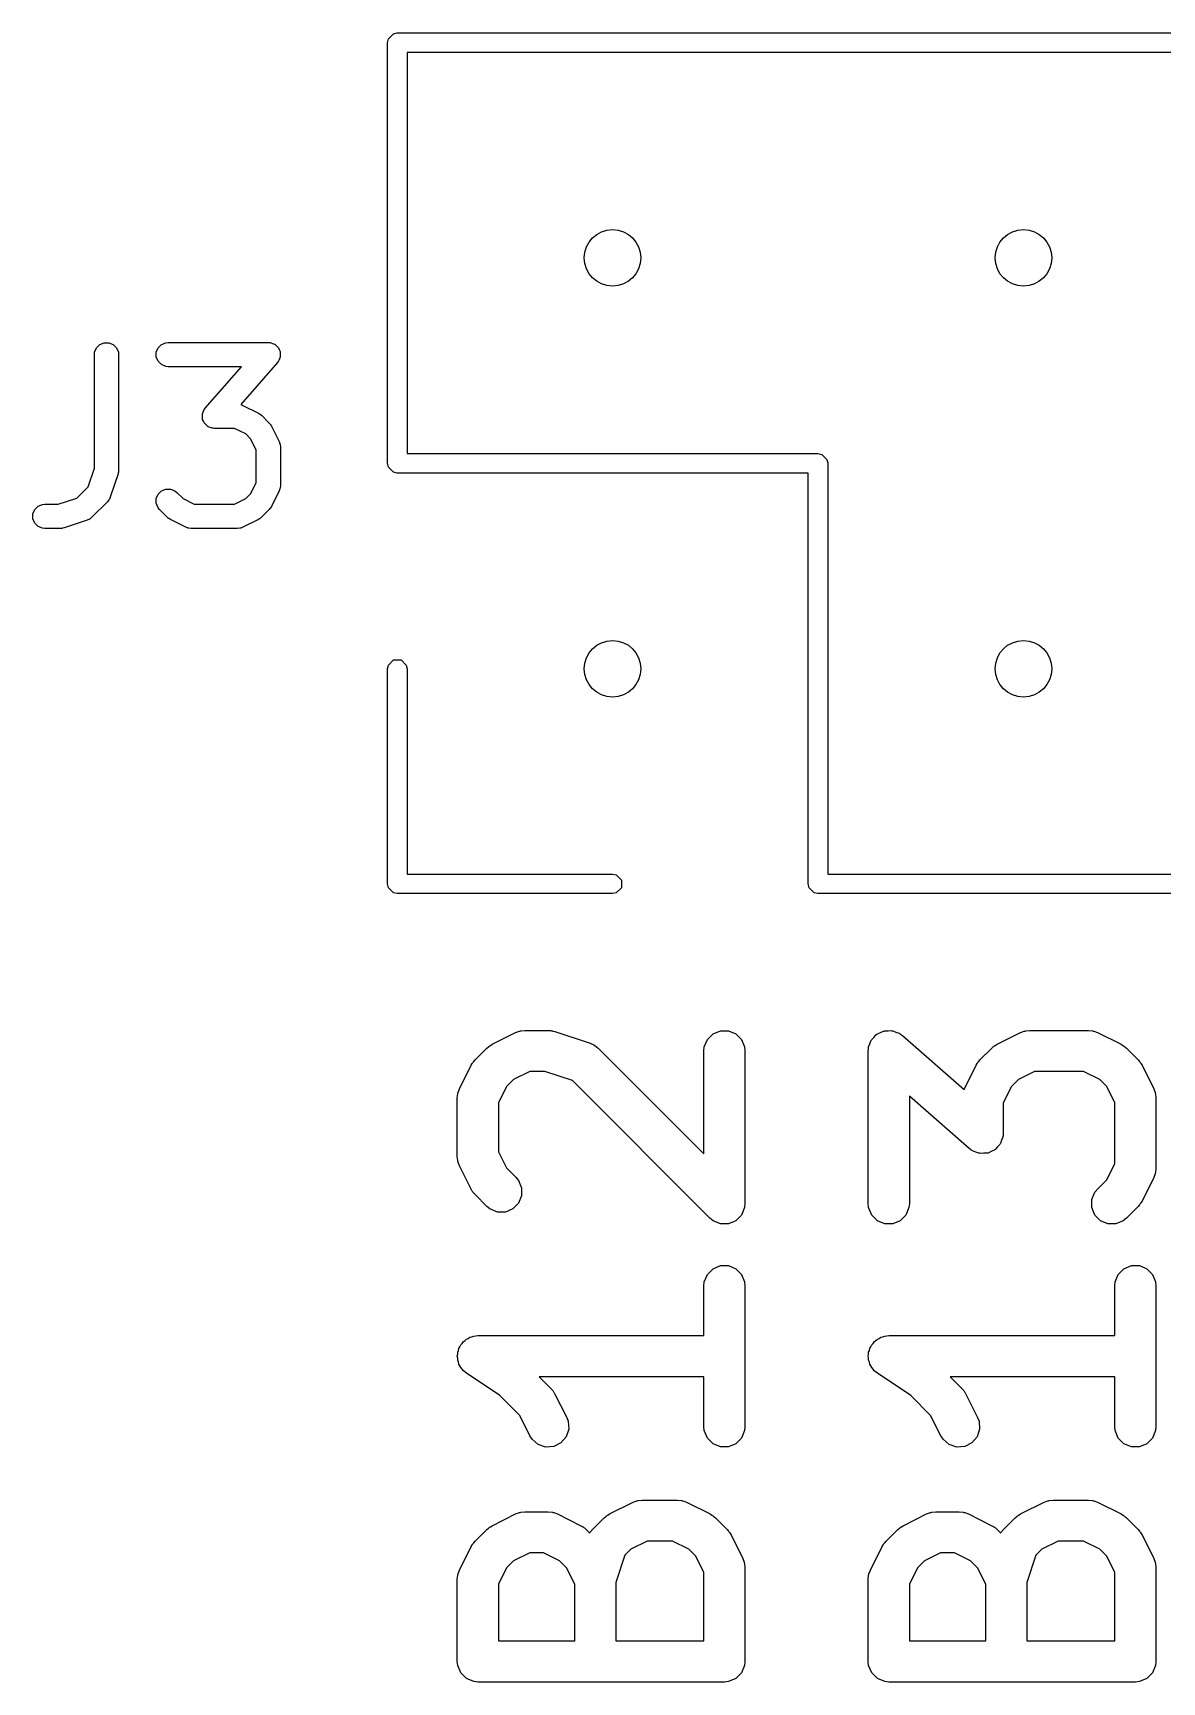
# Model space of a CAD drawing. Extents: x 0.05 to 1.97, y 0.05 to 3.57.
# Drawn here: x 0.109 to 0.3837, y 2.5534 to 2.9547 of the extents above; entities that cross this region are included whole.
import ezdxf

# ---------------------------------------------------------------- set-up
doc = ezdxf.new("R2010")
doc.units = 0
doc.header["$MEASUREMENT"] = 0
doc.layers.add('BLACK', color=7, linetype='CONTINUOUS')

msp = doc.modelspace()

# ---------------------------------------------------------------- linework, layer by layer
at = {"layer": 'BLACK', "linetype": 'CONTINUOUS'}
for p, q in [((0.19546, 2.95327), (0.19673, 2.95454)), ((0.19673, 2.95454), (0.19764, 2.95472)), ((0.19764, 2.95472), (1.80236, 2.95472)), ((0.19528, 2.95236), (0.19546, 2.95327)), ((0.19528, 2.85), (0.19528, 2.95236)), ((0.2, 2.95), (0.2, 2.85236)), ((1.8, 2.95), (0.2, 2.95)), ((0.12398, 2.87704), (0.12442, 2.8781)), ((0.12442, 2.8781), (0.12524, 2.87892)), ((0.12524, 2.87892), (0.1263, 2.87936)), ((0.1263, 2.87936), (0.12745, 2.87936)), ((0.12745, 2.87936), (0.12852, 2.87892)), ((0.12852, 2.87892), (0.12933, 2.8781)), ((0.12933, 2.8781), (0.12977, 2.87704)), ((0.13898, 2.87704), (0.13942, 2.8781)), ((0.13942, 2.8781), (0.14023, 2.87892)), ((0.14023, 2.87892), (0.1413, 2.87936)), ((0.1413, 2.87936), (0.14187, 2.87942)), ((0.14187, 2.87942), (0.16625, 2.87942)), ((0.16625, 2.87942), (0.16655, 2.87939)), ((0.16655, 2.87939), (0.16663, 2.87939)), ((0.16663, 2.87939), (0.16668, 2.87937)), ((0.16668, 2.87937), (0.16682, 2.87936)), ((0.16682, 2.87936), (0.16727, 2.87918)), ((0.16727, 2.87918), (0.16772, 2.87902)), ((0.16772, 2.87902), (0.1678, 2.87896)), ((0.1678, 2.87896), (0.16789, 2.87892)), ((0.16789, 2.87892), (0.16823, 2.87858)), ((0.16823, 2.87858), (0.16859, 2.87826)), ((0.16859, 2.87826), (0.16863, 2.87817)), ((0.16863, 2.87817), (0.1687, 2.8781)), ((0.1687, 2.8781), (0.16889, 2.87766)), ((0.16889, 2.87766), (0.1691, 2.87723)), ((0.12392, 2.87646), (0.12398, 2.87704)), ((0.12392, 2.84882), (0.12392, 2.87646)), ((0.12977, 2.87704), (0.12983, 2.87646)), ((0.12983, 2.87646), (0.12983, 2.84834)), ((0.13898, 2.87589), (0.13898, 2.87704)), ((0.13942, 2.87482), (0.13898, 2.87589)), ((0.14023, 2.87401), (0.13942, 2.87482)), ((0.1413, 2.87357), (0.14023, 2.87401)), ((0.14187, 2.87351), (0.1413, 2.87357)), ((0.15974, 2.87351), (0.14187, 2.87351)), ((0.1509, 2.86341), (0.15974, 2.87351)), ((0.16847, 2.87452), (0.15954, 2.86431)), ((0.16865, 2.87477), (0.16847, 2.87452)), ((0.1687, 2.87482), (0.16865, 2.87477)), ((0.16872, 2.87488), (0.1687, 2.87482)), ((0.16881, 2.87499), (0.16872, 2.87488)), ((0.16896, 2.87544), (0.16881, 2.87499)), ((0.16914, 2.87589), (0.16896, 2.87544)), ((0.1691, 2.87723), (0.1691, 2.87713)), ((0.1691, 2.87713), (0.16914, 2.87704)), ((0.16914, 2.87704), (0.16914, 2.87656)), ((0.16914, 2.87656), (0.16917, 2.87608)), ((0.16917, 2.87608), (0.16914, 2.87599)), ((0.16914, 2.87599), (0.16914, 2.87589)), ((0.1502, 2.86185), (0.15023, 2.86194)), ((0.15023, 2.86137), (0.1502, 2.86185)), ((0.15023, 2.86204), (0.15041, 2.86248)), ((0.15023, 2.86194), (0.15023, 2.86204)), ((0.15023, 2.86089), (0.15023, 2.86137)), ((0.15041, 2.86248), (0.15056, 2.86294)), ((0.15056, 2.86294), (0.15065, 2.86305)), ((0.15065, 2.86305), (0.15067, 2.86311)), ((0.15067, 2.86311), (0.15072, 2.86316)), ((0.15072, 2.86316), (0.1509, 2.86341)), ((0.15954, 2.86431), (0.16007, 2.86411)), ((0.16007, 2.86411), (0.16382, 2.86223)), ((0.16382, 2.86223), (0.16407, 2.86208)), ((0.16407, 2.86208), (0.16414, 2.86205)), ((0.16414, 2.86205), (0.16422, 2.86198)), ((0.16422, 2.86198), (0.16431, 2.86192)), ((0.16431, 2.86192), (0.16436, 2.86186)), ((0.16436, 2.86186), (0.16459, 2.86168)), ((0.16459, 2.86168), (0.16646, 2.8598)), ((0.15027, 2.8608), (0.15023, 2.86089)), ((0.15027, 2.8607), (0.15027, 2.8608)), ((0.15048, 2.86027), (0.15027, 2.8607)), ((0.15067, 2.85983), (0.15048, 2.86027)), ((0.15074, 2.85975), (0.15067, 2.85983)), ((0.15078, 2.85967), (0.15074, 2.85975)), ((0.15114, 2.85935), (0.15078, 2.85967)), ((0.15148, 2.85901), (0.15114, 2.85935)), ((0.15157, 2.85897), (0.15148, 2.85901)), ((0.15165, 2.85891), (0.15157, 2.85897)), ((0.1521, 2.85875), (0.15165, 2.85891)), ((0.15255, 2.85857), (0.1521, 2.85875)), ((0.15269, 2.85856), (0.15255, 2.85857)), ((0.15274, 2.85854), (0.15269, 2.85856)), ((0.15282, 2.85854), (0.15274, 2.85854)), ((0.15312, 2.85851), (0.15282, 2.85854)), ((0.15805, 2.85851), (0.15312, 2.85851)), ((0.16075, 2.85716), (0.15805, 2.85851)), ((0.16646, 2.8598), (0.16665, 2.85958)), ((0.16665, 2.85958), (0.1667, 2.85953)), ((0.1667, 2.85953), (0.16676, 2.85944)), ((0.16676, 2.85944), (0.16683, 2.85936)), ((0.16683, 2.85936), (0.16686, 2.85928)), ((0.16686, 2.85928), (0.16701, 2.85904)), ((0.16701, 2.85904), (0.16889, 2.85529)), ((0.16195, 2.85597), (0.16075, 2.85716)), ((0.16329, 2.85327), (0.16195, 2.85597)), ((0.16329, 2.84529), (0.16329, 2.85327)), ((0.16889, 2.85529), (0.16909, 2.85475)), ((0.16909, 2.85475), (0.1691, 2.85464)), ((0.1691, 2.85464), (0.16914, 2.85454)), ((0.16914, 2.85454), (0.1692, 2.85397)), ((0.1692, 2.85397), (0.1692, 2.84459)), ((0.19546, 2.8491), (0.19528, 2.85)), ((0.2, 2.85236), (0.3, 2.85236)), ((0.3, 2.85236), (0.3009, 2.85218)), ((0.3009, 2.85218), (0.30218, 2.8509)), ((0.30218, 2.8509), (0.30236, 2.85)), ((0.30236, 2.85), (0.30236, 2.75)), ((0.12242, 2.84431), (0.12392, 2.84882)), ((0.12968, 2.84741), (0.1278, 2.84178)), ((0.12974, 2.84769), (0.12968, 2.84741)), ((0.12977, 2.84777), (0.12974, 2.84769)), ((0.12978, 2.84787), (0.12977, 2.84777)), ((0.12981, 2.84797), (0.12978, 2.84787)), ((0.12983, 2.84834), (0.1298, 2.84805)), ((0.1298, 2.84805), (0.12981, 2.84797)), ((0.16195, 2.84259), (0.16329, 2.84529)), ((0.19673, 2.84782), (0.19546, 2.8491)), ((0.19764, 2.84764), (0.19673, 2.84782)), ((0.29764, 2.84764), (0.19764, 2.84764)), ((0.29764, 2.74764), (0.29764, 2.84764)), ((0.11515, 2.84005), (0.11966, 2.84155)), ((0.11966, 2.84155), (0.12242, 2.84431)), ((0.12757, 2.84126), (0.1275, 2.84118)), ((0.1278, 2.84178), (0.12757, 2.84126)), ((0.13898, 2.84142), (0.13942, 2.84248)), ((0.13898, 2.84027), (0.13898, 2.84142)), ((0.13942, 2.84248), (0.14023, 2.8433)), ((0.14023, 2.8433), (0.1413, 2.84374)), ((0.1413, 2.84374), (0.14245, 2.84374)), ((0.14245, 2.84374), (0.14352, 2.8433)), ((0.14352, 2.8433), (0.14396, 2.84293)), ((0.14396, 2.84293), (0.1455, 2.8414)), ((0.1455, 2.8414), (0.1482, 2.84005)), ((0.15805, 2.84005), (0.16075, 2.8414)), ((0.16075, 2.8414), (0.16195, 2.84259)), ((0.16889, 2.84327), (0.16701, 2.83952)), ((0.16909, 2.84381), (0.16889, 2.84327)), ((0.1691, 2.84392), (0.16909, 2.84381)), ((0.16914, 2.84402), (0.1691, 2.84392)), ((0.1692, 2.84459), (0.16914, 2.84402)), ((0.10898, 2.83767), (0.10942, 2.83873)), ((0.10898, 2.83652), (0.10898, 2.83767)), ((0.10942, 2.83873), (0.11024, 2.83955)), ((0.11024, 2.83955), (0.1113, 2.83999)), ((0.1113, 2.83999), (0.11188, 2.84005)), ((0.11188, 2.84005), (0.11515, 2.84005)), ((0.12709, 2.84063), (0.12334, 2.83688)), ((0.12746, 2.84108), (0.12709, 2.84063)), ((0.1275, 2.84118), (0.12746, 2.84108)), ((0.13942, 2.8392), (0.13898, 2.84027)), ((0.13979, 2.83876), (0.13942, 2.8392)), ((0.14166, 2.83688), (0.13979, 2.83876)), ((0.1482, 2.84005), (0.15805, 2.84005)), ((0.16646, 2.83876), (0.16459, 2.83688)), ((0.16665, 2.83898), (0.16646, 2.83876)), ((0.1667, 2.83903), (0.16665, 2.83898)), ((0.16676, 2.83912), (0.1667, 2.83903)), ((0.16683, 2.8392), (0.16676, 2.83912)), ((0.16686, 2.83927), (0.16683, 2.8392)), ((0.16701, 2.83952), (0.16686, 2.83927)), ((0.10942, 2.83545), (0.10898, 2.83652)), ((0.11024, 2.83464), (0.10942, 2.83545)), ((0.1113, 2.8342), (0.11024, 2.83464)), ((0.11188, 2.83414), (0.1113, 2.8342)), ((0.11563, 2.83414), (0.11188, 2.83414)), ((0.11592, 2.83417), (0.11563, 2.83414)), ((0.116, 2.83416), (0.11592, 2.83417)), ((0.1161, 2.83419), (0.116, 2.83416)), ((0.1162, 2.8342), (0.1161, 2.83419)), ((0.11628, 2.83423), (0.1162, 2.8342)), ((0.11656, 2.83429), (0.11628, 2.83423)), ((0.12219, 2.83617), (0.11656, 2.83429)), ((0.12271, 2.8364), (0.12219, 2.83617)), ((0.12279, 2.83647), (0.12271, 2.8364)), ((0.12289, 2.83651), (0.12279, 2.83647)), ((0.12334, 2.83688), (0.12289, 2.83651)), ((0.14189, 2.83669), (0.14166, 2.83688)), ((0.14194, 2.83664), (0.14189, 2.83669)), ((0.14203, 2.83658), (0.14194, 2.83664)), ((0.14211, 2.83651), (0.14203, 2.83658)), ((0.14218, 2.83648), (0.14211, 2.83651)), ((0.14243, 2.83633), (0.14218, 2.83648)), ((0.14618, 2.83445), (0.14243, 2.83633)), ((0.14672, 2.83425), (0.14618, 2.83445)), ((0.14683, 2.83424), (0.14672, 2.83425)), ((0.14692, 2.8342), (0.14683, 2.83424)), ((0.1475, 2.83414), (0.14692, 2.8342)), ((0.15875, 2.83414), (0.1475, 2.83414)), ((0.15932, 2.8342), (0.15875, 2.83414)), ((0.15942, 2.83424), (0.15932, 2.8342)), ((0.15953, 2.83425), (0.15942, 2.83424)), ((0.16007, 2.83445), (0.15953, 2.83425)), ((0.16382, 2.83633), (0.16007, 2.83445)), ((0.16407, 2.83648), (0.16382, 2.83633)), ((0.16414, 2.83651), (0.16407, 2.83648)), ((0.16422, 2.83658), (0.16414, 2.83651)), ((0.16431, 2.83664), (0.16422, 2.83658)), ((0.16436, 2.83669), (0.16431, 2.83664)), ((0.16459, 2.83688), (0.16436, 2.83669)), ((0.19546, 2.8009), (0.19673, 2.80218)), ((0.19673, 2.80218), (0.19854, 2.80218)), ((0.19854, 2.80218), (0.19982, 2.8009)), ((0.19528, 2.8), (0.19546, 2.8009)), ((0.19528, 2.74764), (0.19528, 2.8)), ((0.19982, 2.8009), (0.2, 2.8)), ((0.2, 2.8), (0.2, 2.75)), ((0.2, 2.75), (0.25, 2.75)), ((0.25, 2.75), (0.2509, 2.74982)), ((0.2509, 2.74982), (0.25218, 2.74854)), ((0.30236, 2.75), (1.8, 2.75)), ((0.19546, 2.74673), (0.19528, 2.74764)), ((0.19673, 2.74546), (0.19546, 2.74673)), ((0.19764, 2.74528), (0.19673, 2.74546)), ((0.25, 2.74528), (0.19764, 2.74528)), ((0.2509, 2.74546), (0.25, 2.74528)), ((0.25218, 2.74673), (0.2509, 2.74546)), ((0.25218, 2.74854), (0.25218, 2.74673)), ((0.29782, 2.74673), (0.29764, 2.74764)), ((0.2991, 2.74546), (0.29782, 2.74673)), ((0.3, 2.74528), (0.2991, 2.74546)), ((1.80236, 2.74528), (0.3, 2.74528)), ((0.22072, 2.70861), (0.22643, 2.71146)), ((0.22643, 2.71146), (0.22735, 2.71181)), ((0.22735, 2.71181), (0.22752, 2.71183)), ((0.22752, 2.71183), (0.22769, 2.7119)), ((0.22769, 2.7119), (0.22867, 2.71199)), ((0.22867, 2.71199), (0.23438, 2.71199)), ((0.23438, 2.71199), (0.23487, 2.71194)), ((0.23487, 2.71194), (0.23501, 2.71195)), ((0.23501, 2.71195), (0.23518, 2.71191)), ((0.23518, 2.71191), (0.23536, 2.7119)), ((0.23536, 2.7119), (0.23548, 2.71185)), ((0.23548, 2.71185), (0.23596, 2.71174)), ((0.23596, 2.71174), (0.24453, 2.70888)), ((0.24453, 2.70888), (0.24543, 2.70848)), ((0.27233, 2.70797), (0.27308, 2.70977)), ((0.27308, 2.70977), (0.27446, 2.71115)), ((0.27446, 2.71115), (0.27626, 2.7119)), ((0.27626, 2.7119), (0.27821, 2.7119)), ((0.27821, 2.7119), (0.28001, 2.71115)), ((0.28001, 2.71115), (0.28139, 2.70977)), ((0.28139, 2.70977), (0.28214, 2.70797)), ((0.31264, 2.70872), (0.3129, 2.70949)), ((0.3129, 2.70949), (0.31302, 2.70961)), ((0.31302, 2.70961), (0.31308, 2.70977)), ((0.31308, 2.70977), (0.31365, 2.71034)), ((0.31365, 2.71034), (0.31419, 2.71096)), ((0.31419, 2.71096), (0.31434, 2.71103)), ((0.31434, 2.71103), (0.31446, 2.71115)), ((0.31446, 2.71115), (0.31521, 2.71146)), ((0.31521, 2.71146), (0.31594, 2.71182)), ((0.31594, 2.71182), (0.31611, 2.71183)), ((0.31611, 2.71183), (0.31626, 2.7119)), ((0.31626, 2.7119), (0.31707, 2.7119)), ((0.31707, 2.7119), (0.31788, 2.71195)), ((0.31788, 2.71195), (0.31804, 2.7119)), ((0.31804, 2.7119), (0.31821, 2.7119)), ((0.31821, 2.7119), (0.31896, 2.71159)), ((0.31896, 2.71159), (0.31973, 2.71133)), ((0.31973, 2.71133), (0.31993, 2.71119)), ((0.31993, 2.71119), (0.32001, 2.71115)), ((0.32001, 2.71115), (0.32011, 2.71106)), ((0.32011, 2.71106), (0.32053, 2.71076)), ((0.32053, 2.71076), (0.33555, 2.69761)), ((0.34357, 2.70861), (0.34929, 2.71146)), ((0.34929, 2.71146), (0.3502, 2.71181)), ((0.3502, 2.71181), (0.35038, 2.71183)), ((0.35038, 2.71183), (0.35055, 2.7119)), ((0.35055, 2.7119), (0.35152, 2.71199)), ((0.35152, 2.71199), (0.36581, 2.71199)), ((0.36581, 2.71199), (0.36678, 2.7119)), ((0.36678, 2.7119), (0.36695, 2.71183)), ((0.36695, 2.71183), (0.36713, 2.71181)), ((0.36713, 2.71181), (0.36804, 2.71146)), ((0.36804, 2.71146), (0.37376, 2.70861)), ((0.21624, 2.70443), (0.21656, 2.70481)), ((0.21656, 2.70481), (0.21942, 2.70767)), ((0.21942, 2.70767), (0.2198, 2.70799)), ((0.2198, 2.70799), (0.21989, 2.70809)), ((0.21989, 2.70809), (0.22004, 2.70818)), ((0.22004, 2.70818), (0.22017, 2.70829)), ((0.22017, 2.70829), (0.2203, 2.70834)), ((0.2203, 2.70834), (0.22072, 2.70861)), ((0.24543, 2.70848), (0.24556, 2.70836)), ((0.24556, 2.70836), (0.24573, 2.70829)), ((0.24573, 2.70829), (0.24649, 2.70767)), ((0.24649, 2.70767), (0.27224, 2.68192)), ((0.27224, 2.70699), (0.27233, 2.70797)), ((0.27224, 2.68192), (0.27224, 2.70699)), ((0.28214, 2.70797), (0.28224, 2.70699)), ((0.28224, 2.70699), (0.28224, 2.66985)), ((0.31224, 2.70699), (0.31229, 2.70751)), ((0.31224, 2.66985), (0.31224, 2.70699)), ((0.31228, 2.70764), (0.31231, 2.70773)), ((0.31229, 2.70751), (0.31228, 2.70764)), ((0.31231, 2.70773), (0.31233, 2.70797)), ((0.31233, 2.70797), (0.31264, 2.70872)), ((0.3391, 2.70443), (0.33942, 2.70481)), ((0.33942, 2.70481), (0.34227, 2.70767)), ((0.34227, 2.70767), (0.34266, 2.70799)), ((0.34266, 2.70799), (0.34274, 2.70809)), ((0.34274, 2.70809), (0.34289, 2.70818)), ((0.34289, 2.70818), (0.34303, 2.70829)), ((0.34303, 2.70829), (0.34315, 2.70834)), ((0.34315, 2.70834), (0.34357, 2.70861)), ((0.37376, 2.70861), (0.37418, 2.70834)), ((0.37418, 2.70834), (0.3743, 2.70829)), ((0.3743, 2.70829), (0.37444, 2.70818)), ((0.37444, 2.70818), (0.37459, 2.70809)), ((0.37459, 2.70809), (0.37467, 2.70799)), ((0.37467, 2.70799), (0.37506, 2.70767)), ((0.37506, 2.70767), (0.37792, 2.70481)), ((0.37792, 2.70481), (0.37823, 2.70443)), ((0.21277, 2.6978), (0.21562, 2.70351)), ((0.21562, 2.70351), (0.21589, 2.70393)), ((0.21589, 2.70393), (0.21594, 2.70406)), ((0.21594, 2.70406), (0.21605, 2.70419)), ((0.21605, 2.70419), (0.21614, 2.70434)), ((0.21614, 2.70434), (0.21624, 2.70443)), ((0.22985, 2.70199), (0.22591, 2.70003)), ((0.23357, 2.70199), (0.22985, 2.70199)), ((0.24025, 2.69977), (0.23357, 2.70199)), ((0.33562, 2.6978), (0.33848, 2.70351)), ((0.33848, 2.70351), (0.33874, 2.70393)), ((0.33874, 2.70393), (0.33879, 2.70406)), ((0.33879, 2.70406), (0.33891, 2.70419)), ((0.33891, 2.70419), (0.339, 2.70434)), ((0.339, 2.70434), (0.3391, 2.70443)), ((0.3527, 2.70199), (0.34877, 2.70003)), ((0.36463, 2.70199), (0.3527, 2.70199)), ((0.36856, 2.70003), (0.36463, 2.70199)), ((0.37823, 2.70443), (0.37833, 2.70434)), ((0.37833, 2.70434), (0.37842, 2.70419)), ((0.37842, 2.70419), (0.37854, 2.70406)), ((0.37854, 2.70406), (0.37859, 2.70393)), ((0.37859, 2.70393), (0.37885, 2.70351)), ((0.37885, 2.70351), (0.38171, 2.6978)), ((0.2124, 2.69671), (0.21241, 2.69688)), ((0.21241, 2.69688), (0.21277, 2.6978)), ((0.2242, 2.69832), (0.22224, 2.69438)), ((0.22591, 2.70003), (0.2242, 2.69832)), ((0.2737, 2.66631), (0.24025, 2.69977)), ((0.33555, 2.69761), (0.33562, 2.6978)), ((0.34706, 2.69832), (0.34509, 2.69438)), ((0.34877, 2.70003), (0.34706, 2.69832)), ((0.37027, 2.69832), (0.36856, 2.70003)), ((0.37224, 2.69438), (0.37027, 2.69832)), ((0.38171, 2.6978), (0.38206, 2.69688)), ((0.38206, 2.69688), (0.38207, 2.69671)), ((0.21224, 2.69556), (0.21233, 2.69654)), ((0.21224, 2.68128), (0.21224, 2.69556)), ((0.21233, 2.69654), (0.2124, 2.69671)), ((0.22224, 2.69438), (0.22224, 2.68246)), ((0.3368, 2.68323), (0.32224, 2.69597)), ((0.32224, 2.69597), (0.32224, 2.66985)), ((0.34509, 2.69438), (0.34509, 2.68699)), ((0.37224, 2.6796), (0.37224, 2.69438)), ((0.38207, 2.69671), (0.38214, 2.69654)), ((0.38214, 2.69654), (0.38224, 2.69556)), ((0.38224, 2.69556), (0.38224, 2.67842)), ((0.34469, 2.68527), (0.34443, 2.6845)), ((0.345, 2.68602), (0.34469, 2.68527)), ((0.34502, 2.68625), (0.345, 2.68602)), ((0.34505, 2.68635), (0.34502, 2.68625)), ((0.34509, 2.68699), (0.34504, 2.68648)), ((0.34504, 2.68648), (0.34505, 2.68635)), ((0.21233, 2.6803), (0.21224, 2.68128)), ((0.22224, 2.68246), (0.2242, 2.67853)), ((0.33722, 2.68293), (0.3368, 2.68323)), ((0.33732, 2.68284), (0.33722, 2.68293)), ((0.3374, 2.6828), (0.33732, 2.68284)), ((0.3376, 2.68266), (0.3374, 2.6828)), ((0.33837, 2.6824), (0.3376, 2.68266)), ((0.33912, 2.68209), (0.33837, 2.6824)), ((0.33929, 2.68209), (0.33912, 2.68209)), ((0.33945, 2.68203), (0.33929, 2.68209)), ((0.34026, 2.68209), (0.33945, 2.68203)), ((0.34107, 2.68209), (0.34026, 2.68209)), ((0.34123, 2.68215), (0.34107, 2.68209)), ((0.34139, 2.68216), (0.34123, 2.68215)), ((0.34212, 2.68252), (0.34139, 2.68216)), ((0.34287, 2.68284), (0.34212, 2.68252)), ((0.34299, 2.68295), (0.34287, 2.68284)), ((0.34314, 2.68303), (0.34299, 2.68295)), ((0.34368, 2.68364), (0.34314, 2.68303)), ((0.34425, 2.68421), (0.34368, 2.68364)), ((0.34432, 2.68437), (0.34425, 2.68421)), ((0.34443, 2.6845), (0.34432, 2.68437)), ((0.2124, 2.68014), (0.21233, 2.6803)), ((0.21241, 2.67996), (0.2124, 2.68014)), ((0.21277, 2.67904), (0.21241, 2.67996)), ((0.21562, 2.67333), (0.21277, 2.67904)), ((0.2242, 2.67853), (0.22649, 2.67624)), ((0.37027, 2.67567), (0.37224, 2.6796)), ((0.38206, 2.6771), (0.38171, 2.67619)), ((0.38207, 2.67728), (0.38206, 2.6771)), ((0.38214, 2.67745), (0.38207, 2.67728)), ((0.38224, 2.67842), (0.38214, 2.67745)), ((0.21589, 2.67291), (0.21562, 2.67333)), ((0.21594, 2.67279), (0.21589, 2.67291)), ((0.21605, 2.67265), (0.21594, 2.67279)), ((0.22649, 2.67624), (0.22711, 2.67548)), ((0.22711, 2.67548), (0.22786, 2.67368)), ((0.22786, 2.67368), (0.22786, 2.67173)), ((0.36737, 2.67263), (0.36799, 2.67339)), ((0.36799, 2.67339), (0.37027, 2.67567)), ((0.38171, 2.67619), (0.37885, 2.67047)), ((0.21614, 2.6725), (0.21605, 2.67265)), ((0.21624, 2.67241), (0.21614, 2.6725)), ((0.21656, 2.67203), (0.21624, 2.67241)), ((0.21942, 2.66917), (0.21656, 2.67203)), ((0.22017, 2.66855), (0.21942, 2.66917)), ((0.22711, 2.66993), (0.22573, 2.66855)), ((0.22786, 2.67173), (0.22711, 2.66993)), ((0.28214, 2.66887), (0.28139, 2.66707)), ((0.28224, 2.66985), (0.28214, 2.66887)), ((0.28214, 2.66887), (0.28214, 2.66887)), ((0.31233, 2.66887), (0.31224, 2.66985)), ((0.31308, 2.66707), (0.31233, 2.66887)), ((0.32214, 2.66887), (0.32139, 2.66707)), ((0.32224, 2.66985), (0.32214, 2.66887)), ((0.36662, 2.67083), (0.36737, 2.67263)), ((0.36662, 2.66887), (0.36662, 2.67083)), ((0.36737, 2.66707), (0.36662, 2.66887)), ((0.37792, 2.66917), (0.37506, 2.66631)), ((0.37823, 2.66955), (0.37792, 2.66917)), ((0.37833, 2.66964), (0.37823, 2.66955)), ((0.37842, 2.66979), (0.37833, 2.66964)), ((0.37854, 2.66993), (0.37842, 2.66979)), ((0.37859, 2.67005), (0.37854, 2.66993)), ((0.37885, 2.67047), (0.37859, 2.67005)), ((0.22198, 2.6678), (0.22017, 2.66855)), ((0.22393, 2.6678), (0.22198, 2.6678)), ((0.22573, 2.66855), (0.22393, 2.6678)), ((0.27446, 2.66569), (0.2737, 2.66631)), ((0.27626, 2.66495), (0.27446, 2.66569)), ((0.27821, 2.66495), (0.27626, 2.66495)), ((0.27626, 2.66495), (0.27626, 2.66495)), ((0.28001, 2.66569), (0.27821, 2.66495)), ((0.27821, 2.66495), (0.27821, 2.66495)), ((0.28139, 2.66707), (0.28001, 2.66569)), ((0.31446, 2.66569), (0.31308, 2.66707)), ((0.31626, 2.66495), (0.31446, 2.66569)), ((0.31821, 2.66495), (0.31626, 2.66495)), ((0.32001, 2.66569), (0.31821, 2.66495)), ((0.32139, 2.66707), (0.32001, 2.66569)), ((0.36874, 2.66569), (0.36737, 2.66707)), ((0.37055, 2.66495), (0.36874, 2.66569)), ((0.3725, 2.66495), (0.37055, 2.66495)), ((0.3743, 2.66569), (0.3725, 2.66495)), ((0.37506, 2.66631), (0.3743, 2.66569)), ((0.27233, 2.65083), (0.27308, 2.65263)), ((0.27308, 2.65263), (0.27446, 2.65401)), ((0.27446, 2.65401), (0.27626, 2.65475)), ((0.27626, 2.65475), (0.27821, 2.65475)), ((0.27821, 2.65475), (0.28001, 2.65401)), ((0.28001, 2.65401), (0.28139, 2.65263)), ((0.28139, 2.65263), (0.28214, 2.65083)), ((0.37233, 2.65083), (0.37308, 2.65263)), ((0.37308, 2.65263), (0.37446, 2.65401)), ((0.37446, 2.65401), (0.37626, 2.65475)), ((0.37626, 2.65475), (0.37821, 2.65475)), ((0.37821, 2.65475), (0.38001, 2.65401)), ((0.38001, 2.65401), (0.38139, 2.65263)), ((0.38139, 2.65263), (0.38214, 2.65083)), ((0.27224, 2.64985), (0.27233, 2.65083)), ((0.27224, 2.63771), (0.27224, 2.64985)), ((0.28214, 2.65083), (0.28224, 2.64985)), ((0.28224, 2.64985), (0.28224, 2.61556)), ((0.37224, 2.64985), (0.37233, 2.65083)), ((0.37224, 2.63771), (0.37224, 2.64985)), ((0.38214, 2.65083), (0.38224, 2.64985)), ((0.38224, 2.64985), (0.38224, 2.61556)), ((0.21411, 2.63651), (0.21446, 2.63686)), ((0.21446, 2.63686), (0.21491, 2.63705)), ((0.21491, 2.63705), (0.21532, 2.63732)), ((0.21532, 2.63732), (0.2158, 2.63742)), ((0.2158, 2.63742), (0.21626, 2.63761)), ((0.21626, 2.63761), (0.21723, 2.63771)), ((0.21723, 2.63771), (0.21723, 2.63771)), ((0.21723, 2.63771), (0.21723, 2.63771)), ((0.21723, 2.63771), (0.21724, 2.63771)), ((0.21724, 2.63771), (0.27224, 2.63771)), ((0.31411, 2.63651), (0.31446, 2.63686)), ((0.31446, 2.63686), (0.31491, 2.63705)), ((0.31491, 2.63705), (0.31532, 2.63732)), ((0.31532, 2.63732), (0.3158, 2.63742)), ((0.3158, 2.63742), (0.31626, 2.63761)), ((0.31626, 2.63761), (0.31723, 2.63771)), ((0.31723, 2.63771), (0.31723, 2.63771)), ((0.31723, 2.63771), (0.31723, 2.63771)), ((0.31723, 2.63771), (0.31724, 2.63771)), ((0.31724, 2.63771), (0.37224, 2.63771)), ((0.21224, 2.6327), (0.21233, 2.63319)), ((0.21233, 2.63222), (0.21224, 2.6327)), ((0.21233, 2.63368), (0.21252, 2.63413)), ((0.21233, 2.63319), (0.21233, 2.63368)), ((0.21252, 2.63413), (0.21262, 2.63462)), ((0.21262, 2.63462), (0.21289, 2.63503)), ((0.21289, 2.63503), (0.21308, 2.63548)), ((0.21308, 2.63548), (0.21343, 2.63583)), ((0.21343, 2.63583), (0.2137, 2.63624)), ((0.2137, 2.63624), (0.21411, 2.63651)), ((0.31224, 2.6327), (0.31233, 2.63319)), ((0.31233, 2.63222), (0.31224, 2.6327)), ((0.31233, 2.63368), (0.31252, 2.63413)), ((0.31233, 2.63319), (0.31233, 2.63368)), ((0.31252, 2.63413), (0.31262, 2.63462)), ((0.31262, 2.63462), (0.31289, 2.63503)), ((0.31289, 2.63503), (0.31308, 2.63548)), ((0.31308, 2.63548), (0.31343, 2.63583)), ((0.31343, 2.63583), (0.3137, 2.63624)), ((0.3137, 2.63624), (0.31411, 2.63651)), ((0.21233, 2.63173), (0.21233, 2.63222)), ((0.21252, 2.63127), (0.21233, 2.63173)), ((0.21262, 2.63079), (0.21252, 2.63127)), ((0.21289, 2.63038), (0.21262, 2.63079)), ((0.21308, 2.62993), (0.21289, 2.63038)), ((0.21343, 2.62958), (0.21308, 2.62993)), ((0.21371, 2.62917), (0.21343, 2.62958)), ((0.21446, 2.62855), (0.21371, 2.62917)), ((0.22262, 2.62311), (0.21446, 2.62855)), ((0.21446, 2.62855), (0.21446, 2.62855)), ((0.21446, 2.62855), (0.21446, 2.62855)), ((0.21446, 2.62855), (0.21446, 2.62855)), ((0.31233, 2.63173), (0.31233, 2.63222)), ((0.31252, 2.63127), (0.31233, 2.63173)), ((0.31262, 2.63079), (0.31252, 2.63127)), ((0.31289, 2.63038), (0.31262, 2.63079)), ((0.31308, 2.62993), (0.31289, 2.63038)), ((0.31343, 2.62958), (0.31308, 2.62993)), ((0.31371, 2.62917), (0.31343, 2.62958)), ((0.31446, 2.62855), (0.31371, 2.62917)), ((0.32262, 2.62311), (0.31446, 2.62855)), ((0.31446, 2.62855), (0.31446, 2.62855)), ((0.31446, 2.62855), (0.31446, 2.62855)), ((0.31446, 2.62855), (0.31446, 2.62855)), ((0.27224, 2.62771), (0.23217, 2.62771)), ((0.23217, 2.62771), (0.23506, 2.62481)), ((0.23506, 2.62481), (0.23537, 2.62443)), ((0.27224, 2.61556), (0.27224, 2.62771)), ((0.37224, 2.62771), (0.33217, 2.62771)), ((0.33217, 2.62771), (0.33506, 2.62481)), ((0.33506, 2.62481), (0.33537, 2.62443)), ((0.37224, 2.61556), (0.37224, 2.62771)), ((0.22741, 2.61832), (0.22262, 2.62311)), ((0.23537, 2.62443), (0.23547, 2.62434)), ((0.23547, 2.62434), (0.23557, 2.62419)), ((0.23557, 2.62419), (0.23568, 2.62406)), ((0.23568, 2.62406), (0.23573, 2.62393)), ((0.23573, 2.62393), (0.23599, 2.62351)), ((0.23599, 2.62351), (0.23885, 2.6178)), ((0.32741, 2.61832), (0.32262, 2.62311)), ((0.33537, 2.62443), (0.33547, 2.62434)), ((0.33547, 2.62434), (0.33557, 2.62419)), ((0.33557, 2.62419), (0.33568, 2.62406)), ((0.33568, 2.62406), (0.33573, 2.62393)), ((0.33573, 2.62393), (0.33599, 2.62351)), ((0.33599, 2.62351), (0.33885, 2.6178)), ((0.22991, 2.61333), (0.22741, 2.61832)), ((0.23885, 2.6178), (0.2392, 2.61688)), ((0.2392, 2.61688), (0.23934, 2.61494)), ((0.32991, 2.61333), (0.32741, 2.61832)), ((0.33885, 2.6178), (0.3392, 2.61688)), ((0.3392, 2.61688), (0.33934, 2.61494)), ((0.23043, 2.6125), (0.22991, 2.61333)), ((0.2319, 2.61122), (0.23043, 2.6125)), ((0.23872, 2.61309), (0.23745, 2.61161)), ((0.23934, 2.61494), (0.23872, 2.61309)), ((0.27233, 2.61459), (0.27224, 2.61556)), ((0.27308, 2.61279), (0.27233, 2.61459)), ((0.27446, 2.61141), (0.27308, 2.61279)), ((0.28139, 2.61279), (0.28001, 2.61141)), ((0.28214, 2.61459), (0.28139, 2.61279)), ((0.28224, 2.61556), (0.28214, 2.61459)), ((0.33043, 2.6125), (0.32991, 2.61333)), ((0.3319, 2.61122), (0.33043, 2.6125)), ((0.33872, 2.61309), (0.33745, 2.61161)), ((0.33934, 2.61494), (0.33872, 2.61309)), ((0.37233, 2.61459), (0.37224, 2.61556)), ((0.37308, 2.61279), (0.37233, 2.61459)), ((0.37446, 2.61141), (0.37308, 2.61279)), ((0.38139, 2.61279), (0.38001, 2.61141)), ((0.38214, 2.61459), (0.38139, 2.61279)), ((0.38224, 2.61556), (0.38214, 2.61459)), ((0.23375, 2.6106), (0.2319, 2.61122)), ((0.2357, 2.61074), (0.23375, 2.6106)), ((0.23745, 2.61161), (0.2357, 2.61074)), ((0.27626, 2.61066), (0.27446, 2.61141)), ((0.27821, 2.61066), (0.27626, 2.61066)), ((0.28001, 2.61141), (0.27821, 2.61066)), ((0.33375, 2.6106), (0.3319, 2.61122)), ((0.3357, 2.61074), (0.33375, 2.6106)), ((0.33745, 2.61161), (0.3357, 2.61074)), ((0.37626, 2.61066), (0.37446, 2.61141)), ((0.37821, 2.61066), (0.37626, 2.61066)), ((0.38001, 2.61141), (0.37821, 2.61066)), ((0.24929, 2.59432), (0.255, 2.59718)), ((0.255, 2.59718), (0.25592, 2.59753)), ((0.25592, 2.59753), (0.2561, 2.59754)), ((0.2561, 2.59754), (0.25626, 2.59761)), ((0.25626, 2.59761), (0.25724, 2.59771)), ((0.25724, 2.59771), (0.26581, 2.59771)), ((0.26581, 2.59771), (0.26678, 2.59761)), ((0.26678, 2.59761), (0.26695, 2.59754)), ((0.26695, 2.59754), (0.26713, 2.59753)), ((0.26713, 2.59753), (0.26804, 2.59718)), ((0.26804, 2.59718), (0.27376, 2.59432)), ((0.34929, 2.59432), (0.355, 2.59718)), ((0.355, 2.59718), (0.35592, 2.59753)), ((0.35592, 2.59753), (0.3561, 2.59754)), ((0.3561, 2.59754), (0.35626, 2.59761)), ((0.35626, 2.59761), (0.35724, 2.59771)), ((0.35724, 2.59771), (0.36581, 2.59771)), ((0.36581, 2.59771), (0.36678, 2.59761)), ((0.36678, 2.59761), (0.36695, 2.59754)), ((0.36695, 2.59754), (0.36713, 2.59753)), ((0.36713, 2.59753), (0.36804, 2.59718)), ((0.36804, 2.59718), (0.37376, 2.59432)), ((0.22072, 2.59146), (0.22643, 2.59432)), ((0.22643, 2.59432), (0.22735, 2.59467)), ((0.22735, 2.59467), (0.22752, 2.59468)), ((0.22752, 2.59468), (0.22769, 2.59475)), ((0.22769, 2.59475), (0.22867, 2.59485)), ((0.22867, 2.59485), (0.23438, 2.59485)), ((0.23438, 2.59485), (0.23536, 2.59475)), ((0.23536, 2.59475), (0.23552, 2.59468)), ((0.23552, 2.59468), (0.2357, 2.59467)), ((0.2357, 2.59467), (0.23662, 2.59432)), ((0.23662, 2.59432), (0.24233, 2.59146)), ((0.24513, 2.59053), (0.24799, 2.59339)), ((0.24799, 2.59339), (0.24837, 2.5937)), ((0.24837, 2.5937), (0.24846, 2.5938)), ((0.24846, 2.5938), (0.24861, 2.59389)), ((0.24861, 2.59389), (0.24874, 2.59401)), ((0.24874, 2.59401), (0.24887, 2.59406)), ((0.24887, 2.59406), (0.24929, 2.59432)), ((0.27376, 2.59432), (0.27418, 2.59406)), ((0.27418, 2.59406), (0.2743, 2.59401)), ((0.2743, 2.59401), (0.27444, 2.59389)), ((0.27444, 2.59389), (0.27459, 2.5938)), ((0.27459, 2.5938), (0.27467, 2.5937)), ((0.27467, 2.5937), (0.27506, 2.59339)), ((0.27506, 2.59339), (0.27792, 2.59053)), ((0.32072, 2.59146), (0.32643, 2.59432)), ((0.32643, 2.59432), (0.32735, 2.59467)), ((0.32735, 2.59467), (0.32752, 2.59468)), ((0.32752, 2.59468), (0.32769, 2.59475)), ((0.32769, 2.59475), (0.32867, 2.59485)), ((0.32867, 2.59485), (0.33438, 2.59485)), ((0.33438, 2.59485), (0.33536, 2.59475)), ((0.33536, 2.59475), (0.33552, 2.59468)), ((0.33552, 2.59468), (0.3357, 2.59467)), ((0.3357, 2.59467), (0.33662, 2.59432)), ((0.33662, 2.59432), (0.34233, 2.59146)), ((0.34513, 2.59053), (0.34799, 2.59339)), ((0.34799, 2.59339), (0.34837, 2.5937)), ((0.34837, 2.5937), (0.34846, 2.5938)), ((0.34846, 2.5938), (0.34861, 2.59389)), ((0.34861, 2.59389), (0.34874, 2.59401)), ((0.34874, 2.59401), (0.34887, 2.59406)), ((0.34887, 2.59406), (0.34929, 2.59432)), ((0.37376, 2.59432), (0.37418, 2.59406)), ((0.37418, 2.59406), (0.3743, 2.59401)), ((0.3743, 2.59401), (0.37444, 2.59389)), ((0.37444, 2.59389), (0.37459, 2.5938)), ((0.37459, 2.5938), (0.37467, 2.5937)), ((0.37467, 2.5937), (0.37506, 2.59339)), ((0.37506, 2.59339), (0.37792, 2.59053)), ((0.21656, 2.58767), (0.21942, 2.59053)), ((0.21942, 2.59053), (0.2198, 2.59084)), ((0.2198, 2.59084), (0.21989, 2.59094)), ((0.21989, 2.59094), (0.22004, 2.59104)), ((0.22004, 2.59104), (0.22017, 2.59115)), ((0.22017, 2.59115), (0.2203, 2.5912)), ((0.2203, 2.5912), (0.22072, 2.59146)), ((0.24233, 2.59146), (0.24275, 2.5912)), ((0.24275, 2.5912), (0.24287, 2.59115)), ((0.24287, 2.59115), (0.24301, 2.59104)), ((0.24301, 2.59104), (0.24316, 2.59094)), ((0.24316, 2.59094), (0.24325, 2.59084)), ((0.24325, 2.59084), (0.24363, 2.59053)), ((0.24363, 2.59053), (0.24447, 2.58968)), ((0.24447, 2.58968), (0.24451, 2.58977)), ((0.24451, 2.58977), (0.24513, 2.59053)), ((0.27792, 2.59053), (0.27823, 2.59014)), ((0.27823, 2.59014), (0.27833, 2.59006)), ((0.27833, 2.59006), (0.27842, 2.58991)), ((0.27842, 2.58991), (0.27854, 2.58977)), ((0.27854, 2.58977), (0.27859, 2.58965)), ((0.27859, 2.58965), (0.27885, 2.58923)), ((0.27885, 2.58923), (0.28171, 2.58351)), ((0.31656, 2.58767), (0.31942, 2.59053)), ((0.31942, 2.59053), (0.3198, 2.59084)), ((0.3198, 2.59084), (0.31989, 2.59094)), ((0.31989, 2.59094), (0.32004, 2.59104)), ((0.32004, 2.59104), (0.32017, 2.59115)), ((0.32017, 2.59115), (0.3203, 2.5912)), ((0.3203, 2.5912), (0.32072, 2.59146)), ((0.34233, 2.59146), (0.34275, 2.5912)), ((0.34275, 2.5912), (0.34287, 2.59115)), ((0.34287, 2.59115), (0.34301, 2.59104)), ((0.34301, 2.59104), (0.34316, 2.59094)), ((0.34316, 2.59094), (0.34325, 2.59084)), ((0.34325, 2.59084), (0.34363, 2.59053)), ((0.34363, 2.59053), (0.34447, 2.58968)), ((0.34447, 2.58968), (0.34451, 2.58977)), ((0.34451, 2.58977), (0.34513, 2.59053)), ((0.37792, 2.59053), (0.37823, 2.59014)), ((0.37823, 2.59014), (0.37833, 2.59006)), ((0.37833, 2.59006), (0.37842, 2.58991)), ((0.37842, 2.58991), (0.37854, 2.58977)), ((0.37854, 2.58977), (0.37859, 2.58965)), ((0.37859, 2.58965), (0.37885, 2.58923)), ((0.37885, 2.58923), (0.38171, 2.58351)), ((0.21277, 2.58066), (0.21562, 2.58637)), ((0.21562, 2.58637), (0.21589, 2.58679)), ((0.21589, 2.58679), (0.21594, 2.58691)), ((0.21594, 2.58691), (0.21605, 2.58705)), ((0.21605, 2.58705), (0.21614, 2.5872)), ((0.21614, 2.5872), (0.21624, 2.58729)), ((0.21624, 2.58729), (0.21656, 2.58767)), ((0.22985, 2.58485), (0.22591, 2.58288)), ((0.2332, 2.58485), (0.22985, 2.58485)), ((0.23713, 2.58288), (0.2332, 2.58485)), ((0.25448, 2.58574), (0.25304, 2.58429)), ((0.25842, 2.58771), (0.25448, 2.58574)), ((0.26463, 2.58771), (0.25842, 2.58771)), ((0.26856, 2.58574), (0.26463, 2.58771)), ((0.27027, 2.58403), (0.26856, 2.58574)), ((0.31277, 2.58066), (0.31562, 2.58637)), ((0.31562, 2.58637), (0.31589, 2.58679)), ((0.31589, 2.58679), (0.31594, 2.58691)), ((0.31594, 2.58691), (0.31605, 2.58705)), ((0.31605, 2.58705), (0.31614, 2.5872)), ((0.31614, 2.5872), (0.31624, 2.58729)), ((0.31624, 2.58729), (0.31656, 2.58767)), ((0.32985, 2.58485), (0.32591, 2.58288)), ((0.3332, 2.58485), (0.32985, 2.58485)), ((0.33713, 2.58288), (0.3332, 2.58485)), ((0.35448, 2.58574), (0.35304, 2.58429)), ((0.35842, 2.58771), (0.35448, 2.58574)), ((0.36463, 2.58771), (0.35842, 2.58771)), ((0.36856, 2.58574), (0.36463, 2.58771)), ((0.37027, 2.58403), (0.36856, 2.58574)), ((0.21241, 2.57974), (0.21277, 2.58066)), ((0.2242, 2.58117), (0.22224, 2.57724)), ((0.22591, 2.58288), (0.2242, 2.58117)), ((0.23884, 2.58117), (0.23713, 2.58288)), ((0.24081, 2.57724), (0.23884, 2.58117)), ((0.25304, 2.58429), (0.25081, 2.57761)), ((0.27224, 2.5801), (0.27027, 2.58403)), ((0.28171, 2.58351), (0.28206, 2.5826)), ((0.28206, 2.5826), (0.28207, 2.58242)), ((0.28207, 2.58242), (0.28214, 2.58225)), ((0.28214, 2.58225), (0.28224, 2.58128)), ((0.28224, 2.58128), (0.28224, 2.55842)), ((0.31241, 2.57974), (0.31277, 2.58066)), ((0.3242, 2.58117), (0.32224, 2.57724)), ((0.32591, 2.58288), (0.3242, 2.58117)), ((0.33884, 2.58117), (0.33713, 2.58288)), ((0.34081, 2.57724), (0.33884, 2.58117)), ((0.35304, 2.58429), (0.35081, 2.57761)), ((0.37224, 2.5801), (0.37027, 2.58403)), ((0.38171, 2.58351), (0.38206, 2.5826)), ((0.38206, 2.5826), (0.38207, 2.58242)), ((0.38207, 2.58242), (0.38214, 2.58225)), ((0.38214, 2.58225), (0.38224, 2.58128)), ((0.38224, 2.58128), (0.38224, 2.55842)), ((0.21224, 2.57842), (0.21233, 2.5794)), ((0.21224, 2.55842), (0.21224, 2.57842)), ((0.21233, 2.5794), (0.2124, 2.57956)), ((0.2124, 2.57956), (0.21241, 2.57974)), ((0.22224, 2.57724), (0.22224, 2.56342)), ((0.24081, 2.56342), (0.24081, 2.57724)), ((0.25081, 2.57761), (0.25081, 2.56342)), ((0.27224, 2.56342), (0.27224, 2.5801)), ((0.31224, 2.57842), (0.31233, 2.5794)), ((0.31224, 2.55842), (0.31224, 2.57842)), ((0.31233, 2.5794), (0.3124, 2.57956)), ((0.3124, 2.57956), (0.31241, 2.57974)), ((0.32224, 2.57724), (0.32224, 2.56342)), ((0.34081, 2.56342), (0.34081, 2.57724)), ((0.35081, 2.57761), (0.35081, 2.56342)), ((0.37224, 2.56342), (0.37224, 2.5801)), ((0.22224, 2.56342), (0.24081, 2.56342)), ((0.25081, 2.56342), (0.27224, 2.56342)), ((0.32224, 2.56342), (0.34081, 2.56342)), ((0.35081, 2.56342), (0.37224, 2.56342)), ((0.21233, 2.55745), (0.21224, 2.55842)), ((0.21308, 2.55564), (0.21233, 2.55745)), ((0.28214, 2.55745), (0.28139, 2.55564)), ((0.28224, 2.55842), (0.28214, 2.55745)), ((0.31233, 2.55745), (0.31224, 2.55842)), ((0.31308, 2.55564), (0.31233, 2.55745)), ((0.38214, 2.55745), (0.38139, 2.55564)), ((0.38224, 2.55842), (0.38214, 2.55745)), ((0.21446, 2.55426), (0.21308, 2.55564)), ((0.21626, 2.55352), (0.21446, 2.55426)), ((0.21724, 2.55342), (0.21626, 2.55352)), ((0.27724, 2.55342), (0.21724, 2.55342)), ((0.27821, 2.55352), (0.27724, 2.55342)), ((0.28001, 2.55426), (0.27821, 2.55352)), ((0.28139, 2.55564), (0.28001, 2.55426)), ((0.31446, 2.55426), (0.31308, 2.55564)), ((0.31626, 2.55352), (0.31446, 2.55426)), ((0.31724, 2.55342), (0.31626, 2.55352)), ((0.37724, 2.55342), (0.31724, 2.55342)), ((0.37821, 2.55352), (0.37724, 2.55342)), ((0.38001, 2.55426), (0.37821, 2.55352)), ((0.38139, 2.55564), (0.38001, 2.55426))]:
    msp.add_line(p, q, dxfattribs=at)
at = {"layer": 'BLACK'}
for centre in [(0.25, 2.9), (0.35, 2.9), (0.25, 2.8), (0.35, 2.8)]:
    msp.add_circle(centre, 0.00689, dxfattribs=at)

doc.saveas('drawing.dxf')
